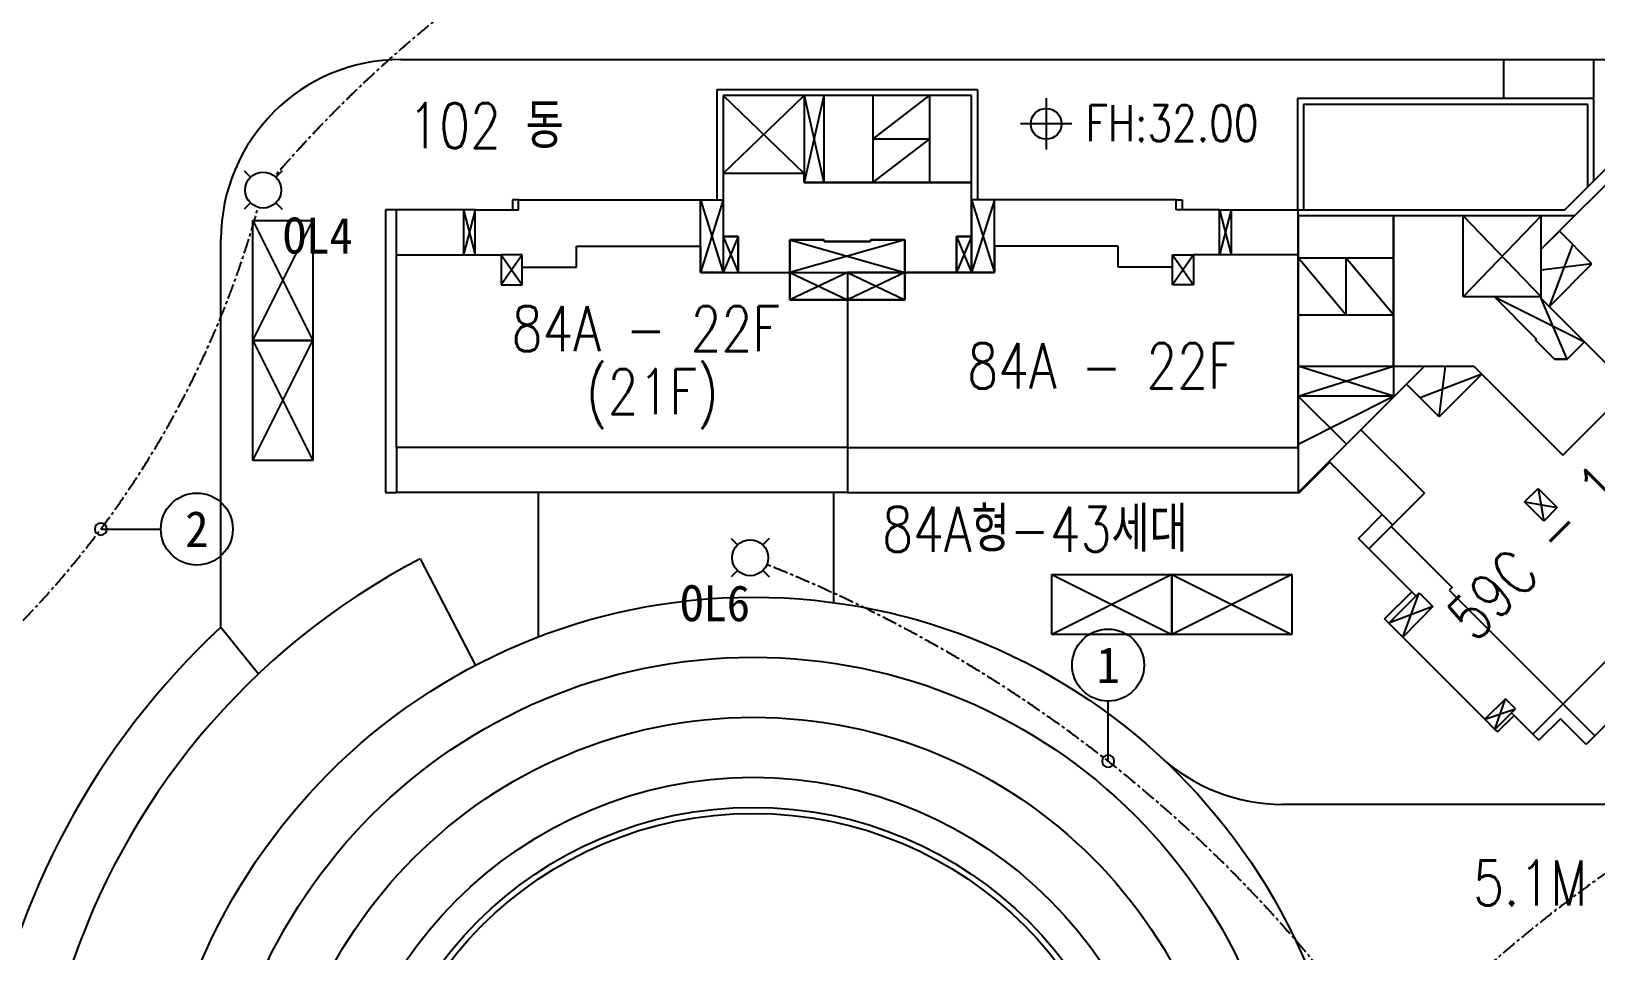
# Model space of a CAD drawing. Header units: millimetres. Extents: x 1145859089 to 1147511753, y -1047484727 to -1047247487.
# Drawn here: x 1146313392 to 1146365537, y -1047353084 to -1047322461 of the extents above; entities that cross this region are included whole.
import ezdxf
from ezdxf.enums import TextEntityAlignment as Align
from ezdxf.xclip import XClip

# ---------------------------------------------------------------- set-up
doc = ezdxf.new("R2010")
doc.units = ezdxf.units.MM
doc.header["$LTSCALE"] = 100
doc.header["$MEASUREMENT"] = 0
doc.header["$XCLIPFRAME"] = 2
doc.linetypes.add('CENTERX2', pattern=[4, 2.5, -0.5, 0.5, -0.5])
doc.layers.get('0').update_dxf_attribs({"linetype": 'CONTINUOUS'})
for name, color, linetype in [('01-전등등기구', 2, 'CONTINUOUS'), ('L-지중매입', 3, 'CENTERX2'), ('TEXT', 7, 'CONTINUOUS'), ('TEXT-기호', 2, 'CONTINUOUS'), ('XREF', 135, 'CONTINUOUS'), ('단지배치도$0$S240910', 33, 'CONTINUOUS'), ('단지배치도$0$W240910', 135, 'CONTINUOUS')]:
    doc.layers.add(name, color=color, linetype=linetype)
doc.styles.add('단지배치도$0$WS1', font='romans.shx', dxfattribs={"width": 0.8, "bigfont": 'whgtxt.shx'})
doc.styles.add('돋움체', font='DotumChe.ttf')

# ---------------------------------------------------------------- blocks, each defined once
blk = doc.blocks.new('단지배치도$0$zw$9902')
at = {"layer": '단지배치도$0$W240910'}
for p, q in [((57040, 47970), (97826, 47970)), ((58520, 47970, 0), (96143, 47970, 0)), ((93800, 46670, 0), (93800, 47970, 0)), ((96800, 46670, 0), (96800, 47970, 0)), ((67580, 43290, 0), (67580, 46970, 0)), ((67580, 46970, 0), (76260, 46970, 0)), ((76260, 46970, 0), (76260, 43290, 0)), ((70480, 46770, 0), (67780, 46770, 0)), ((67780, 46770, 0), (67780, 44170, 0)), ((70480, 44170, 0), (67780, 46770, 0)), ((67780, 44170, 0), (70480, 46770, 0)), ((71140, 46770, 0), (70480, 46770, 0)), ((70480, 46770, 0), (70480, 43870, 0)), ((70480, 46770, 0), (71140, 43870, 0)), ((71140, 46770, 0), (70480, 43870, 0)), ((76060, 46770, 0), (71140, 46770, 0)), ((71140, 46770, 0), (71140, 43870, 0)), ((72770, 46770, 0), (72770, 43870, 0)), ((72770, 45320, 0), (74660, 46770, 0)), ((74660, 46770, 0), (74660, 43870, 0)), ((76060, 43870, 0), (76060, 46770, 0)), ((78546, 46686), (78546, 44971)), ((79403, 45828), (77689, 45828)), ((74660, 45320, 0), (72770, 45320, 0)), ((72770, 43870, 0), (74660, 45320, 0)), ((97970, 45093, 0), (95837, 42960, 0)), ((98231, 44832, 0), (95050, 41650, 0)), ((70480, 44170, 0), (67780, 44170, 0)), ((67780, 44170, 0), (67780, 42070, 0)), ((70480, 43870, 0), (70480, 44170, 0)), ((70480, 43870, 0), (71140, 43870, 0)), ((76060, 43870, 0), (70480, 43870, 0)), ((71140, 43870, 0), (76060, 43870, 0)), ((76060, 42070, 0), (76060, 43870, 0)), ((60960, 43290, 0), (60760, 43290, 0)), ((60760, 43290, 0), (60760, 42960, 0)), ((60960, 42960, 0), (60960, 43290, 0)), ((60960, 43290, 0), (67020, 43290, 0)), ((67780, 43290, 0), (67020, 40870, 0)), ((67020, 40870, 0), (67020, 43290, 0)), ((67020, 43290, 0), (67780, 43290, 0)), ((67020, 43290, 0), (67780, 40870, 0)), ((67780, 43290, 0), (67020, 40870, 0)), ((67780, 43290, 0), (67780, 40870, 0)), ((76820, 43290, 0), (76060, 43290, 0)), ((76060, 43290, 0), (76060, 40870, 0)), ((76820, 43290, 0), (76060, 40870, 0)), ((76060, 43290, 0), (76820, 40870, 0)), ((76820, 43290, 0), (76060, 43290, 0)), ((76060, 43290, 0), (76060, 40870, 0)), ((76820, 43290, 0), (76060, 40870, 0)), ((76060, 43290, 0), (76820, 40870, 0)), ((76820, 40870, 0), (76820, 43290, 0)), ((76820, 40870, 0), (76820, 43290, 0)), ((82880, 43290, 0), (76820, 43290, 0)), ((82880, 42960, 0), (82880, 43290, 0)), ((82880, 43290, 0), (83080, 43290, 0)), ((83080, 43290, 0), (83080, 42960, 0)), ((56890, 42960, 0), (56520, 42960, 0)), ((56520, 42960, 0), (56520, 33550, 0)), ((59125, 42960, 0), (56890, 42960, 0)), ((56890, 41460, 0), (56890, 42960, 0)), ((59515, 42960, 0), (59125, 42960, 0)), ((59125, 42960, 0), (59125, 41460, 0)), ((59125, 42960, 0), (59515, 41460, 0)), ((59515, 42960, 0), (59125, 41460, 0)), ((59515, 42960, 0), (60960, 42960, 0)), ((59515, 41460, 0), (59515, 42960, 0)), ((84325, 42960, 0), (82880, 42960, 0)), ((84325, 41460, 0), (84325, 42960, 0)), ((84325, 42960, 0), (84715, 42960, 0)), ((84715, 42960, 0), (84325, 41460, 0)), ((84325, 42960, 0), (84715, 41460, 0)), ((84715, 42960, 0), (84715, 41460, 0)), ((84715, 42960, 0), (86950, 42960, 0)), ((86950, 41460, 0), (86950, 42960, 0)), ((86950, 42960, 0), (95837, 42960, 0)), ((90120, 42760, 0), (86950, 42760, 0)), ((86950, 42760, 0), (86950, 37760, 0)), ((90120, 37760, 0), (90120, 42760, 0)), ((96160, 42760, 0), (90120, 42760, 0)), ((90120, 42760, 0), (90120, 37760, 0)), ((92450, 40060, 0), (92450, 42760, 0)), ((95050, 42760, 0), (92450, 40060, 0)), ((95050, 40060, 0), (92450, 42760, 0)), ((95050, 40060, 0), (95050, 42760, 0)), ((52100, 38610, 0), (52100, 42610, 0)), ((52100, 42610, 0), (54100, 42610, 0)), ((52100, 38610, 0), (54100, 42610, 0)), ((52100, 42610, 0), (54100, 38610, 0)), ((54100, 42610, 0), (54100, 38610, 0)), ((95651, 42251, 0), (95050, 41650, 0)), ((96739, 41162, 0), (95651, 42251, 0)), ((51040, 29067, 0), (51040, 41970, 0)), ((62890, 41050, 0), (62890, 41750, 0)), ((62890, 41750, 0), (67020, 41750, 0)), ((67020, 41750, 0), (67020, 40870, 0)), ((68280, 42070, 0), (67780, 42070, 0)), ((67780, 42070, 0), (67780, 40870, 0)), ((67780, 42070, 0), (68280, 42070, 0)), ((68280, 42070, 0), (67780, 40870, 0)), ((67780, 42070, 0), (68280, 40870, 0)), ((68280, 40870, 0), (68280, 42070, 0)), ((68280, 42070, 0), (68280, 40870, 0)), ((71150, 41960, 0), (70000, 41960, 0)), ((70000, 41960, 0), (70000, 40870, 0)), ((70000, 40870, 0), (70000, 41960, 0)), ((70000, 41960, 0), (71150, 41960, 0)), ((73840, 41960, 0), (70000, 40870, 0)), ((70000, 41960, 0), (73840, 40870, 0)), ((71150, 41910, 0), (71150, 41960, 0)), ((71150, 41960, 0), (71150, 41910, 0)), ((72690, 41910, 0), (71150, 41910, 0)), ((71150, 41910, 0), (72690, 41910, 0)), ((73840, 41960, 0), (72690, 41960, 0)), ((72690, 41960, 0), (72690, 41910, 0)), ((72690, 41910, 0), (72690, 41960, 0)), ((72690, 41960, 0), (73840, 41960, 0)), ((73840, 40870, 0), (73840, 41960, 0)), ((73840, 41960, 0), (73840, 40870, 0)), ((76060, 42070, 0), (75560, 42070, 0)), ((75560, 42070, 0), (75560, 40870, 0)), ((75560, 40870, 0), (75560, 42070, 0)), ((75560, 42070, 0), (76060, 42070, 0)), ((75560, 42070, 0), (76060, 40870, 0)), ((76060, 42070, 0), (75560, 40870, 0)), ((76060, 40870, 0), (76060, 42070, 0)), ((80950, 41750, 0), (76820, 41750, 0)), ((76820, 41750, 0), (76820, 40870, 0)), ((80950, 41050, 0), (80950, 41750, 0)), ((95318, 39740, 0), (96106, 41795, 0)), ((56890, 41460, 0), (60380, 41460, 0)), ((56890, 35050, 0), (56890, 41460, 0)), ((59125, 41460, 0), (59515, 41460, 0)), ((61085, 41460, 0), (60380, 41460, 0)), ((60380, 41460, 0), (60380, 40460, 0)), ((60380, 41460, 0), (61085, 40460, 0)), ((61085, 41460, 0), (60380, 40460, 0)), ((60380, 41460, 0), (60380, 40460, 0)), ((61085, 40460, 0), (61085, 41460, 0)), ((82755, 40460, 0), (82755, 41460, 0)), ((82755, 41460, 0), (83460, 41460, 0)), ((83460, 41460, 0), (82755, 40460, 0)), ((82755, 41460, 0), (83460, 40460, 0)), ((83460, 41460, 0), (83460, 40460, 0)), ((86950, 41460, 0), (83460, 41460, 0)), ((83460, 41460, 0), (83460, 40460, 0)), ((84715, 41460, 0), (84325, 41460, 0)), ((86950, 35050, 0), (86950, 41460, 0)), ((86950, 41360, 0), (90120, 41360, 0)), ((88535, 39470, 0), (86950, 41360, 0)), ((88535, 41360, 0), (88535, 39470, 0)), ((90120, 39470, 0), (88535, 41360, 0)), ((61085, 40460, 0), (61085, 41050, 0)), ((61085, 41050, 0), (62890, 41050, 0)), ((67020, 40870, 0), (67780, 40870, 0)), ((67780, 40870, 0), (67020, 40870, 0)), ((67780, 40870, 0), (68280, 40870, 0)), ((67780, 40870, 0), (68280, 40870, 0)), ((68280, 40870, 0), (70000, 40870, 0)), ((68280, 40870, 0), (70000, 40870, 0)), ((70000, 40870, 0), (71920, 40870, 0)), ((70000, 40870, 0), (70000, 39960, 0)), ((70000, 39960, 0), (70000, 40870, 0)), ((70000, 40870, 0), (71920, 40870, 0)), ((71920, 40870, 0), (70000, 39960, 0)), ((70000, 40870, 0), (71920, 39960, 0)), ((73840, 40870, 0), (71920, 40870, 0)), ((71920, 40870, 0), (71920, 39960, 0)), ((71920, 40870, 0), (73840, 40870, 0)), ((71920, 40870, 0), (73840, 39960, 0)), ((73840, 40870, 0), (71920, 39960, 0)), ((71920, 40870, 0), (71920, 39960, 0)), ((73840, 39960, 0), (73840, 40870, 0)), ((73840, 40870, 0), (75560, 40870, 0)), ((75560, 40870, 0), (73840, 40870, 0)), ((73840, 40870, 0), (73840, 39960, 0)), ((75560, 40870, 0), (76060, 40870, 0)), ((76060, 40870, 0), (75560, 40870, 0)), ((76060, 40870, 0), (76820, 40870, 0)), ((76060, 40870, 0), (76820, 40870, 0)), ((76820, 40870, 0), (76060, 40870, 0)), ((82755, 41050, 0), (80950, 41050, 0)), ((82755, 40460, 0), (82755, 41050, 0)), ((96739, 41162, 0), (95050, 40950, 0)), ((95318, 39740, 0), (96739, 41162, 0)), ((60380, 40460, 0), (61085, 40460, 0)), ((60380, 40460, 0), (61085, 40460, 0)), ((83460, 40460, 0), (82755, 40460, 0)), ((83460, 40460, 0), (82755, 40460, 0)), ((70000, 39960, 0), (71920, 39960, 0)), ((71920, 39960, 0), (70000, 39960, 0)), ((71920, 39960, 0), (73840, 39960, 0)), ((71920, 39960, 0), (71920, 35050, 0)), ((73840, 39960, 0), (71920, 39960, 0)), ((71920, 39960, 0), (71920, 35050, 0)), ((93485, 40060, 0), (92450, 40060, 0)), ((95050, 40060, 0), (93485, 40060, 0)), ((93485, 40060, 0), (94887, 38659, 0)), ((94887, 38659, 0), (93485, 40060, 0)), ((93485, 40060, 0), (96492, 38567, 0)), ((95050, 40009, 0), (95050, 40060, 0)), ((95050, 40009, 0), (95050, 40060, 0)), ((96492, 38567, 0), (95050, 40009, 0)), ((95912, 37987, 0), (95050, 40009, 0)), ((86950, 39470, 0), (90120, 39470, 0)), ((52100, 34610, 0), (52100, 38610, 0)), ((52100, 38610, 0), (54100, 38610, 0)), ((52100, 34610, 0), (54100, 38610, 0)), ((52100, 38610, 0), (54100, 34610, 0)), ((54100, 38610, 0), (52100, 38610, 0)), ((54100, 38610, 0), (54100, 34610, 0)), ((94887, 38659, 0), (94852, 38623, 0)), ((94852, 38623, 0), (94887, 38659, 0)), ((94852, 38623, 0), (95488, 37987, 0)), ((95488, 37987, 0), (94852, 38623, 0)), ((95912, 37987, 0), (96492, 38567, 0)), ((96492, 38567, 0), (95912, 37987, 0)), ((98019, 37039, 0), (96492, 38567, 0)), ((86950, 33550, 0), (91160, 37760, 0)), ((86950, 37760, 0), (86950, 33550, 0)), ((86950, 37760, 0), (92801, 37760, 0)), ((86950, 37760, 0), (90120, 37760, 0)), ((86950, 36760, 0), (86950, 37760, 0)), ((86950, 36760, 0), (90120, 37760, 0)), ((90120, 36760, 0), (86950, 37760, 0)), ((90120, 37760, 0), (92801, 37760, 0)), ((90120, 37760, 0), (90120, 36760, 0)), ((91648, 36071, 0), (91860, 37760, 0)), ((92801, 37760, 0), (95771, 34791, 0)), ((95488, 37987, 0), (95912, 37987, 0)), ((95912, 37987, 0), (95488, 37987, 0)), ((91648, 36071, 0), (90559, 37159, 0)), ((93070, 37492, 0), (91015, 36704, 0)), ((93070, 37492, 0), (91648, 36071, 0)), ((95771, 34791, 0), (98019, 37039, 0)), ((90120, 36760, 0), (86950, 36760, 0)), ((86950, 36760, 0), (88555, 35155, 0)), ((86950, 35155, 0), (90120, 36760, 0)), ((89039, 35639, 0), (91157, 33521, 0)), ((56890, 35050, 0), (56890, 33550, 0)), ((71920, 35050, 0), (56890, 35050, 0)), ((71920, 35050, 0), (71920, 33550, 0)), ((71920, 35050, 0), (86950, 35050, 0)), ((86950, 35050, 0), (86950, 33550, 0)), ((54100, 34610, 0), (52100, 34610, 0)), ((86992, 33550, 0), (88000, 34557, 0)), ((87978, 34579, 0), (90096, 32461, 0)), ((56520, 33550, 0), (56890, 33550, 0)), ((71920, 33550, 0), (56890, 33550, 0)), ((61610, 33550, 0), (61610, 28730, 0)), ((71460, 33550, 0), (71460, 29880, 0)), ((71920, 33550, 0), (86950, 33550, 0)), ((86950, 33550, 0), (86992, 33550, 0)), ((91157, 33521, 0), (90047, 32411, 0)), ((94494, 33231, 0), (94943, 33680, 0)), ((94943, 33680, 0), (95580, 33044, 0)), ((94943, 33680, 0), (95131, 32595, 0)), ((95131, 32595, 0), (94494, 33231, 0)), ((94494, 33231, 0), (95580, 33044, 0)), ((95580, 33044, 0), (95131, 32595, 0)), ((88954, 32019, 1673713), (89746, 32811, 1673713)), ((90070, 32434, 0), (89304, 31669, 0)), ((90047, 32411, 0), (92076, 30382, 0)), ((89304, 31669, 1673713), (88954, 32019, 1673713)), ((57676, 31336, 0), (59526, 27790, 0)), ((89304, 31669, 0), (90870, 30103, 0)), ((94767, 25499, 0), (101039, 31771, 0)), ((78735, 30819), (82735, 30819)), ((78735, 28819), (78735, 30819)), ((78735, 30819), (82735, 28819)), ((82735, 30819), (78735, 28819)), ((82735, 30819), (82735, 28819)), ((82735, 30819), (86735, 30819)), ((82735, 28819), (82735, 30819)), ((82735, 30819), (86735, 28819)), ((86735, 30819), (82735, 28819)), ((86735, 30819), (86735, 28819)), ((89824, 29339, 0), (90729, 30244, 0)), ((92076, 30382, 0), (91984, 30290, 0)), ((91984, 30290, 0), (96831, 25443, 0)), ((96831, 25443, 0), (102099, 30711, 0)), ((89965, 29197, 0), (90977, 30209, 0)), ((91440, 29745, 0), (90429, 28734, 0)), ((90977, 30209, 0), (91440, 29745, 0)), ((89965, 29197, 0), (89824, 29339, 0)), ((51040, 29067, 0), (52291, 27506, 0)), ((82735, 28819), (78735, 28819)), ((86735, 28819), (82735, 28819)), ((90429, 28734, 0), (89965, 29197, 0)), ((90429, 28734, 0), (93169, 25994, 0)), ((93854, 26680, 0), (93169, 25994, 0)), ((94190, 26344, 0), (93854, 26680, 0)), ((93504, 25658, 0), (94190, 26344, 0)), ((93593, 25570, 0), (94144, 26122, 0)), ((94056, 26210, 0), (94767, 25499, 0)), ((93169, 25994, 0), (93504, 25658, 0)), ((93504, 25658, 0), (93593, 25570, 0)), ((95686, 26008, 0), (94972, 25294, 0)), ((96541, 25153, 0), (95686, 26008, 0)), ((94767, 25499, 0), (94972, 25294, 0)), ((94972, 25294, 0), (94767, 25499, 0)), ((96831, 25443, 0), (96541, 25153, 0)), ((104365, 23160), (86421, 23160, 0))]:
    blk.add_line(p, q, dxfattribs=at)
at = {"layer": '단지배치도$0$W240910', "ltscale": 5}
for p, q in [((96800, 46670, 0), (86920, 46670, 0)), ((86920, 46670, 0), (86920, 42960, 0)), ((96600, 46470, 0), (87120, 46470, 0)), ((87120, 46470, 0), (87120, 42960, 0)), ((96600, 43723, 0), (96600, 46470, 0)), ((96800, 43923, 0), (96800, 46670, 0))]:
    blk.add_line(p, q, dxfattribs=at)
at = {"layer": '단지배치도$0$W240910', "ltscale": 3}
for p, q in [((91440, 29745, 0), (89965, 29197, 0)), ((90429, 28734, 0), (90977, 30209, 0)), ((93504, 25658, 0), (93854, 26680, 0)), ((93169, 25994, 0), (94190, 26344, 0))]:
    blk.add_line(p, q, dxfattribs=at)
at = {"layer": '단지배치도$0$W240910'}
for centre, radius in [((78546, 45828), 514), ((68781, 10060, 0), 20000), ((68781, 10060, 0), 18000), ((68781, 10060, 0), 16000), ((68781, 10060, 0), 14000), ((68781, 10060, 0), 13000), ((68781, 10060, 0), 12800)]:
    blk.add_circle(centre, radius, dxfattribs=at)
for centre, radius, start, end in [((57040, 41970, 0), 6000, 90, 180), ((68781, 10060, 0), 24000, 117.5626, 206.5372), ((68781, 10060, 0), 26000, 133.0265, 206.5372), ((86421, 29160, 0), 6000, 227.2747, 270)]:
    blk.add_arc(centre, radius, start, end, dxfattribs=at)
at = {"layer": '단지배치도$0$S240910', "style": '단지배치도$0$WS1', "width": 0.8}
for s, height, p in [('102 동', 1500, (57286, 45017)), ('FH:32.00', 1200, (79864, 45246)), ('84A - 22F', 1500, (60730, 38253)), ('84A - 22F', 1500, (75918, 37016)), ('(21F)', 1500, (63208, 36159)), ('5.1M 단지내도로', 1500, (92777, 19795))]:
    blk.add_text(s, height=height, dxfattribs=at).set_placement(p)
for s, rotation, p in [('59C - 14F', 45, (92848, 28510, 0)), ('84A형-43세대', 0, (73078, 31575))]:
    blk.add_text(s, height=1500, rotation=rotation, dxfattribs=at).set_placement(p)
blk = doc.blocks.new('단지배치도')
blk.add_blockref('단지배치도$0$zw$9902', (141034, 142437))
blk = doc.blocks.new('L옥외보안등')
at = {"layer": '01-전등등기구', "linetype": 'Continuous', "ltscale": 2}
for p, q in [((0, 3.18), (0.53, 2.65)), ((3.18, 3.18), (2.65, 2.65)), ((0.53, 0.53), (0, 0)), ((2.65, 0.53), (3.18, 0))]:
    blk.add_line(p, q, dxfattribs=at)
at = {"layer": '01-전등등기구'}
blk.add_circle((1.59, 1.59), 1.5, dxfattribs=at)
blk = doc.blocks.new('A$C742764A1')
at = {"layer": 'TEXT-기호', "color": 6}
blk.add_line((0.5, 0.5), (0.5, 5.5), dxfattribs=at)
blk.add_circle((0.5, 0.5), 0.5, dxfattribs=at)
blk.add_circle((0.5, 0.5), 0.5, dxfattribs=at)

msp = doc.modelspace()

# ---------------------------------------------------------------- linework, layer by layer
at = {"layer": 'L-지중매입', "ltscale": 2}
for centre, radius, start, end in [((1146353329.357653, -1047354681.135488), 41987.188518, 110.9175631249, 139.2806510141), ((1146290117.530392, -1047319879.906724), 31969.860522, 301.6760833769, 344.6846961288), ((1146321151.603472, -1047382501.79078, 0), 45477.092928, 35.1886097701, 68.3781649565), ((1146393060.766254, -1047388964.391121, 0), 47103.584866, 111.4368976496, 136.182778061)]:
    msp.add_arc(centre, radius, start, end, dxfattribs=at)
at = {"layer": 'TEXT-기호', "color": 6}
for centre in [(1146318910.244555, -1047339039.368189), (1146349285.380556, -1047343571.459573, 0)]:
    msp.add_circle(centre, 1200, dxfattribs=at)

# ---------------------------------------------------------------- block references
at = {"layer": '01-전등등기구', "linetype": 'Continuous', "ltscale": 2, "xscale": 400.0000000000001, "yscale": 400.0000000000001, "zscale": 400.0000000000001}
for p in [(1146320482.514313, -1047328384.120061), (1146336718.829916, -1047340630.908406)]:
    msp.add_blockref('L옥외보안등', p, dxfattribs=at)
at = {"layer": 'TEXT-기호', "linetype": 'Continuous', "ltscale": 2, "xscale": -400, "yscale": 400, "zscale": 400}
for p, rotation in [((1146315510.242347, -1047339239.375017), 269.9999999999948), ((1146349485.387384, -1047346971.46178, 0), 359.9999999999948)]:
    msp.add_blockref('A$C742764A1', p, dxfattribs=dict(at, rotation=rotation))
at = {"layer": 'XREF'}
ref = msp.add_blockref('단지배치도', (1146127639.433663, -1047513806.462535), dxfattribs=at)
XClip(ref).set_block_clipping_path([(72982.4064819524, 34919.7593965298), (360382.4067475507, 255319.7593436697)])

# ---------------------------------------------------------------- texts
at = {"layer": 'TEXT', "style": '돋움체'}
for s, p in [('OL4', (1146321779.365704, -1047329264.023822)), ('OL6', (1146335022.596027, -1047341510.812167))]:
    msp.add_text(s, height=1200, dxfattribs=at).set_placement(p, align=Align.MIDDLE_LEFT)
at = {"layer": 'TEXT-기호', "color": 6, "style": '돋움체'}
for s, p in [('2', (1146318910.244555, -1047339039.368189)), ('1', (1146349285.380556, -1047343571.459573, 0))]:
    msp.add_text(s, height=1200, dxfattribs=at).set_placement(p, align=Align.MIDDLE)

doc.saveas('drawing.dxf')
